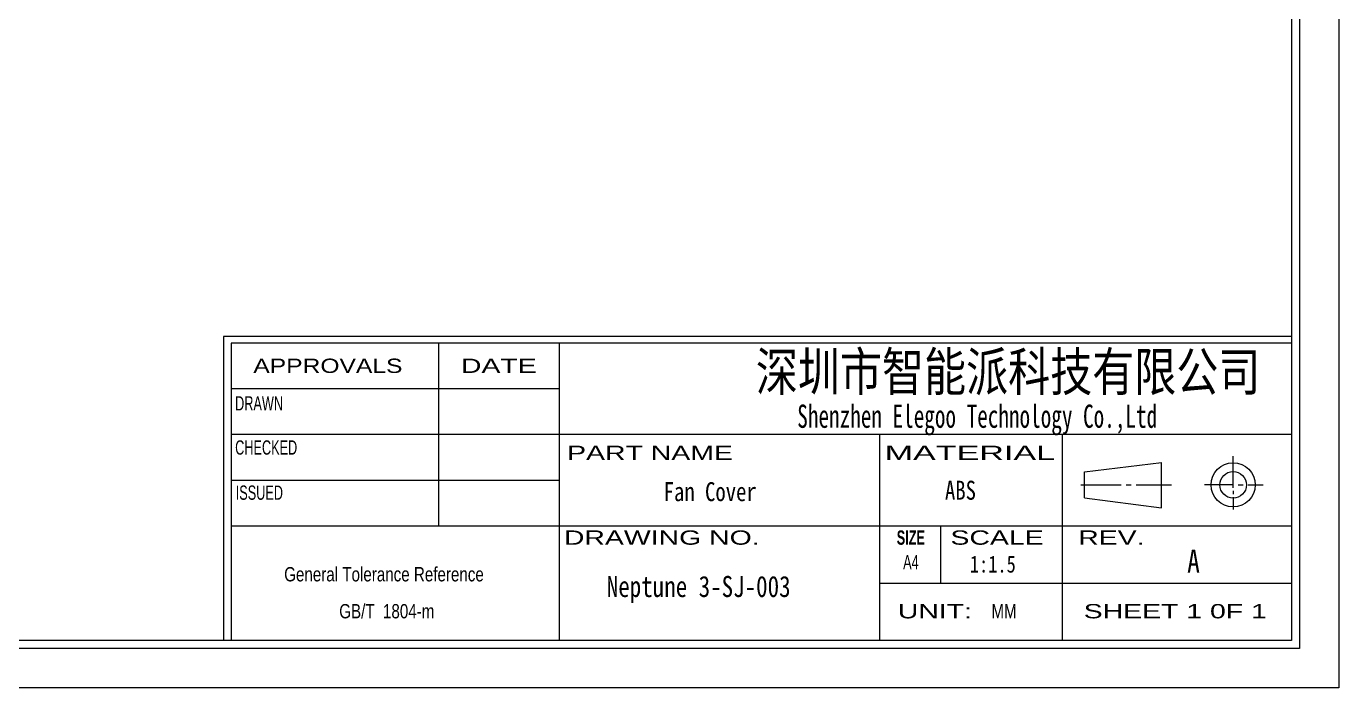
# Model space of a CAD drawing. Header units: millimetres. Extents: x 2 to 443, y 2 to 313.
# Drawn here: x 195.9 to 442.7, y 1.9 to 126.4 of the extents above; entities that cross this region are included whole.
import ezdxf

# ---------------------------------------------------------------- set-up
doc = ezdxf.new("R2010")
doc.units = ezdxf.units.MM
doc.header["$LTSCALE"] = 1.5
doc.layers.add('SLD-0', color=179, linetype='Continuous')
doc.styles.add('SLDTEXTSTYLE1', font='SIMSUN.TTC', dxfattribs={"width": 0.8})
doc.styles.add('SLDTEXTSTYLE10', font='ARIAL.TTF', dxfattribs={"width": 0.7584})
doc.styles.add('SLDTEXTSTYLE11', font='ARIAL.TTF', dxfattribs={"width": 1.2324})
doc.styles.add('SLDTEXTSTYLE12', font='ARIAL.TTF', dxfattribs={"width": 1.7064})
doc.styles.add('SLDTEXTSTYLE13', font='SIMSUN.TTC', dxfattribs={"width": 0.8, "bigfont": 'bigfont'})
doc.styles.add('SLDTEXTSTYLE14', font='SIMKAI.TTF', dxfattribs={"width": 0.67})
doc.styles.add('SLDTEXTSTYLE2', font='SIMFANG.TTF', dxfattribs={"width": 0.8})
doc.styles.add('SLDTEXTSTYLE3', font='SIMSUN.TTC', dxfattribs={"width": 0.8})
doc.styles.add('SLDTEXTSTYLE5', font='ARIAL.TTF', dxfattribs={"width": 0.63516})
doc.styles.add('SLDTEXTSTYLE8', font='ARIALBD.TTF', dxfattribs={"width": 0.63516})
doc.styles.add('SLDTEXTSTYLE9', font='ARIAL.TTF', dxfattribs={"width": 1.422})

# ---------------------------------------------------------------- blocks, each defined once
blk = doc.blocks.new('SW_NOTE_1')
at = {"layer": 'SLD-0', "color": 0, "char_height": 2.689, "attachment_point": 2, "style": 'SLDTEXTSTYLE10'}
for s, insert in [('General Tolerance Reference ', (19.53, 3.47)), (' GB/T  1804-m', (19.66, -3.48))]:
    blk.add_mtext(s, dxfattribs=dict(at, insert=insert))

msp = doc.modelspace()

# ---------------------------------------------------------------- linework, layer by layer
at = {"layer": 'SLD-0'}
for p, q in [((442.66, 313.011), (442.66, 1.941)), ((433.772, 296.716), (433.772, 10.828)), ((433.772, 10.828), (19.012, 10.828)), ((442.66, 1.941), (2.386, 1.941))]:
    msp.add_line(p, q, dxfattribs=at)
at = {"layer": 'SLD-0', "color": 6, "linetype": 'Continuous'}
for p, q in [((435.253, 298.198), (435.253, 9.347)), ((435.253, 9.347), (17.531, 9.347))]:
    msp.add_line(p, q, dxfattribs=at)
at = {"layer": 'SLD-0', "color": 179, "linetype": 'Continuous'}
for p, q in [((433.772, 67.994), (232.995, 67.994)), ((232.995, 67.994), (232.995, 10.828)), ((433.772, 66.759), (234.429, 66.759)), ((234.429, 66.759), (234.429, 10.828)), ((273.421, 66.759), (273.421, 32.34)), ((296.096, 66.759), (296.096, 10.828)), ((296.096, 58.154), (234.429, 58.154)), ((433.772, 49.55), (234.429, 49.55)), ((356.329, 49.55), (356.329, 10.828)), ((390.748, 10.828), (390.748, 49.55)), ((422.804, 39.524), (422.804, 45.474)), ((394.883, 42.531), (409.332, 44.307)), ((394.883, 37.66), (394.883, 42.531)), ((409.332, 35.769), (409.332, 44.307)), ((296.096, 40.945), (234.429, 40.945)), ((394.178, 40.099), (401.745, 40.099)), ((402.691, 40.099), (403.637, 40.099)), ((404.583, 40.099), (411.204, 40.099)), ((422.804, 40.099), (417.403, 40.099)), ((423.75, 40.099), (424.696, 40.099)), ((425.642, 40.099), (428.479, 40.099)), ((394.883, 37.66), (409.332, 35.769)), ((422.804, 38.949), (422.804, 38.375)), ((422.804, 37.8), (422.804, 35.5)), ((433.772, 32.34), (234.429, 32.34)), ((367.802, 32.34), (367.802, 21.584)), ((356.329, 21.584), (433.772, 21.584))]:
    msp.add_line(p, q, dxfattribs=at)
for radius in [4.157, 2.503]:
    msp.add_circle((422.804, 40.099), radius, dxfattribs=at)

# ---------------------------------------------------------------- block references
at = {"layer": 'SLD-0', "color": 179}
msp.add_blockref('SW_NOTE_1', (243.657, 21.166), dxfattribs=at)

# ---------------------------------------------------------------- texts
at = {"layer": 'SLD-0'}
for s, insert, char_height, attachment_point, style in [('\\M+1905B圳\\M+18E73\\M+19271\\M+1945C\\M+19468\\M+189C8\\M+18B5A\\M+1974C\\M+18CC0\\M+18CF6\\M+18E69', (380.513, 65.006), 7.24212, 2, 'SLDTEXTSTYLE13'), ('Fan Cover', (324.51, 40.612), 3.5719, 2, 'SLDTEXTSTYLE3'), ('ABS', (371.552, 40.875), 3.5719, 2, 'SLDTEXTSTYLE3'), ('A', (414.171, 27.945), 4.366, 1, 'SLDTEXTSTYLE1'), ('Neptune 3-SJ-003', (322.339, 22.975), 3.96875, 2, 'SLDTEXTSTYLE3')]:
    msp.add_mtext(s, dxfattribs=dict(at, insert=insert, char_height=char_height, attachment_point=attachment_point, style=style))
at = {"layer": 'SLD-0', "color": 179, "attachment_point": 2}
for s, insert, char_height, style in [('APPROVALS', (252.64, 63.844), 2.689, 'SLDTEXTSTYLE11'), ('DATE', (284.774, 63.844), 2.689, 'SLDTEXTSTYLE9'), ('DRAWN', (239.705, 56.779), 2.689, 'SLDTEXTSTYLE5'), ('Shenzhen Elegoo Technology Co.,Ltd', (374.697, 55.199), 4.36562, 'SLDTEXTSTYLE14'), ('CHECKED', (241.043, 48.472), 2.689, 'SLDTEXTSTYLE5'), ('PART NAME', (313.191, 47.468), 2.689, 'SLDTEXTSTYLE9'), ('MATERIAL', (373.32, 47.468), 2.689, 'SLDTEXTSTYLE12'), ('ISSUED', (239.755, 39.982), 2.689, 'SLDTEXTSTYLE5'), ('DRAWING NO.', (315.402, 31.532), 2.68898, 'SLDTEXTSTYLE9'), ('SIZE', (362.218, 31.532), 2.689, 'SLDTEXTSTYLE8'), ('SCALE', (378.433, 31.532), 2.689, 'SLDTEXTSTYLE9'), ('REV.', (399.915, 31.532), 2.689, 'SLDTEXTSTYLE9'), ('A4', (362.235, 26.93), 2.689, 'SLDTEXTSTYLE5'), ('1:1.5', (377.63, 26.783), 3.175, 'SLDTEXTSTYLE2'), ('UNIT:', (366.748, 17.686), 2.689, 'SLDTEXTSTYLE9'), ('MM', (379.741, 17.686), 2.689, 'SLDTEXTSTYLE10'), ('SHEET 1 0F 1', (411.93, 17.686), 2.68898, 'SLDTEXTSTYLE9')]:
    msp.add_mtext(s, dxfattribs=dict(at, insert=insert, char_height=char_height, style=style))

doc.saveas('drawing.dxf')
